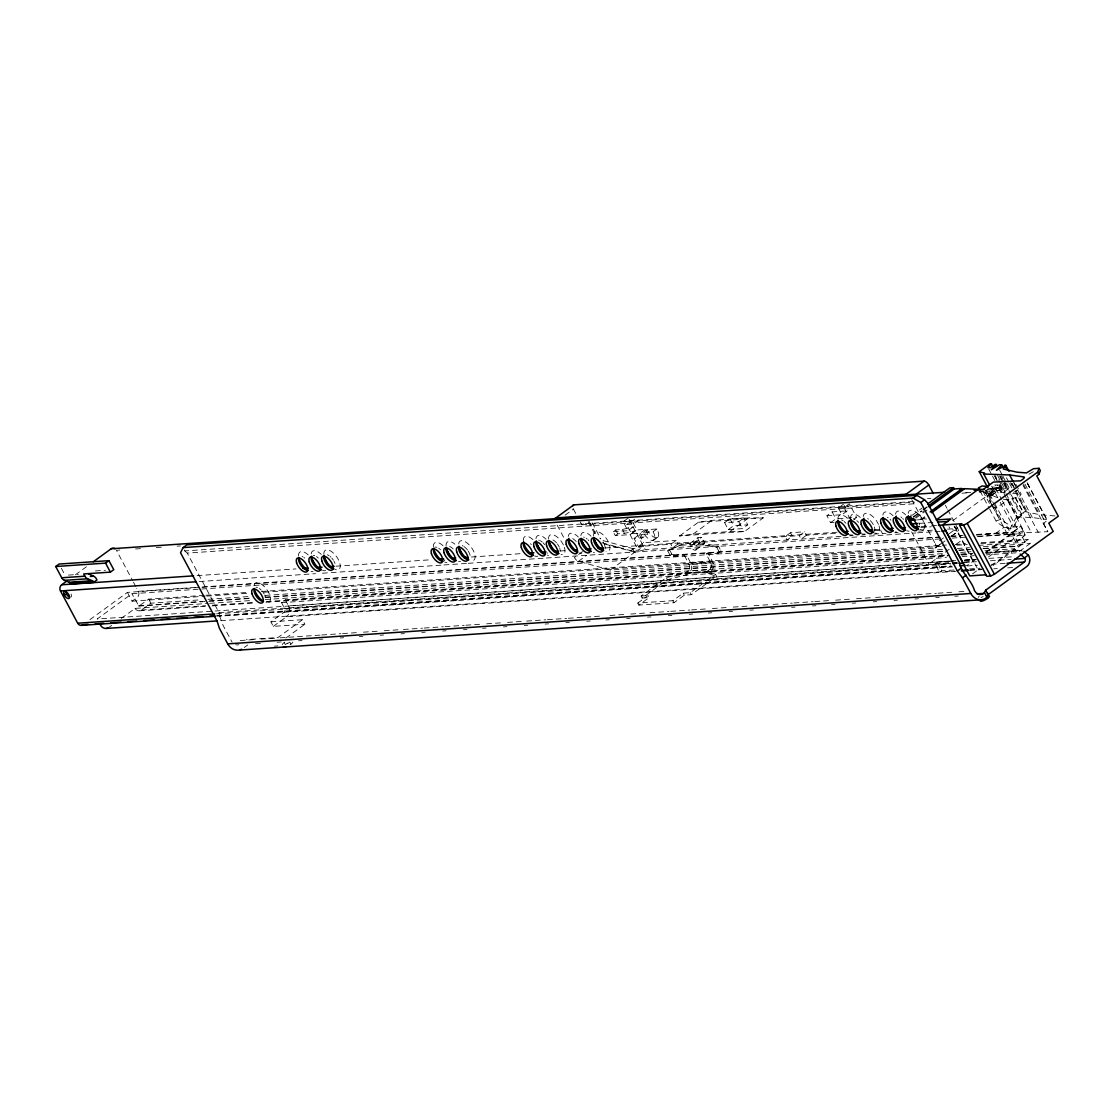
<?xml version="1.0" encoding="UTF-8"?>
<svg xmlns="http://www.w3.org/2000/svg" width="1114" height="1114" viewBox="0 0 1114 1114"><rect width="100%" height="100%" fill="white"/><g stroke="black" fill="none" stroke-linecap="round" stroke-linejoin="round"><path stroke-width="0.75" stroke-dasharray="5 3.75" d="M982.645 491.525A306.253 76.685 -28.1 0 0 991.251 495.549L988.591 489.199M991.92 505.143L987.101 496.134L989.789 495.953L992.602 490.411L996.362 487.667L994.872 484.868M989.789 495.953L993.02 493.599L996.362 487.667M1003.338 499.169A301.295 75.446 -28.1 0 0 1007.613 499.935A6.531 1.629 -28.1 0 0 1012.111 498.738A5.18 1.295 -28.1 0 1 1015.119 497.777L1018.614 497.861L1021.176 494.115L1015.508 483.504M989.65 509.028L996.069 521.06A306.253 76.685 -28.1 0 0 1010.092 529.011L1013.991 526.421A362.259 52.414 -36.6 0 1 1017.792 518.999A7.854 1.142 -36.6 0 1 1018.099 518.553L1024.783 511.577L1039.724 514.724L1054.93 515.949M1003.742 480.245L1008.379 488.921L1004.591 488.573L1001.04 492.137L997.169 484.91M706.179 554.062L717.945 553.268L720.967 550.776L718.558 546.264L700.219 542.838L693.284 543.312A4.623 2.172 54 0 1 696.306 548.91A4.623 2.172 54 0 1 692.811 549.146A4.623 2.172 54 0 1 689.845 543.535L682.924 544.008L667.704 550.831L670.099 555.343L672.633 556.332L684.4 555.538L686.099 554.312L690.736 562.988A7.394 6.252 86.1 0 1 688.828 573.139L686.377 574.921L667.411 579.684L642.179 598.037L641.093 596.018L666.325 577.651L685.291 572.888L687.742 571.106L709.521 569.63A5.013 4.247 86.1 0 0 710.816 562.737L706.179 554.062L707.863 552.836L712.5 561.512A7.394 6.252 86.1 0 1 710.607 571.663L708.156 573.445L707.07 571.412L709.521 569.63M720.967 550.776L717.945 553.268M987.101 496.134L989.664 494.059L993.02 493.599M992.713 506.647L1008.518 536.238L1011.08 534.163L1019.547 533.007L1047.801 531.712L1023.056 485.37M991.39 495.563L1002.099 487.793M75.404 574.796L86.405 566.789M89.9 619.663L127.4 592.383L200.228 587.44M940.132 538.925L131.925 593.734L97.169 619.008L213.373 611.126M127.4 592.383L132.093 601.17L137.175 597.466A4.484 3.802 86.1 0 0 138.331 591.311L136.716 588.262M108.963 627.377L111.706 625.386M121.329 618.395L135.059 608.397L207.9 603.468M204.168 595.363L148.663 599.123L138.958 606.1L131.925 593.734M135.059 608.397A5.542 4.693 86.1 0 0 141.408 610.04L150.836 603.189L201.133 599.778M270.897 621.849L302.507 619.704L304.902 624.216L273.306 626.36L270.897 621.849L284.084 612.254A2.646 2.228 86.1 0 0 284.752 608.634L281.563 602.66L285.337 599.917L944.992 555.19M244.3 647.457L247.684 644.992M273.306 626.36L286.493 616.766L955.589 571.398M302.507 619.704L278.013 637.514L246.403 639.659M285.866 638.071L304.902 624.216M565.16 515.114L573.418 509.112A4.748 2.242 54 0 1 573.111 508.471M580.255 521.937L581.787 524.778L585.741 521.909M629.229 519.416L633.225 526.88L627.948 530.71L623.158 521.756L628.435 517.926M582.58 551.583L574.42 557.515L575.075 558.574A4.748 2.242 54 0 0 578.431 561.317L610.221 570.048L934.98 548.032L943.071 542.142M841 536.391L645.257 549.662L635.314 530.807L630.037 534.636L615.29 535.639L613.201 531.712L615.652 529.93L622.406 529.47L633.225 526.88M645.396 529.373L640.118 533.216L631.568 533.787L626.611 524.499L631.875 520.656L636.846 529.958L645.396 529.373L647.861 533.996L642.583 537.825L634.033 538.41L638.35 546.501L670.795 544.3L676.073 540.471L677.939 543.98L799.281 535.625L804.559 531.796L806.411 535.263L837.561 533.146M634.729 519.235L632.098 521.157L623.158 521.756M578.431 561.317L586.591 555.385M615.29 535.639L617.741 533.857L624.508 533.397L635.314 530.807M631.568 533.787L636.846 529.958M634.033 538.41L639.311 534.567L647.861 533.996M643.279 532.395L647.053 529.651L656.856 528.983A9.246 4.345 54 0 1 656.452 537.742L652.679 540.485A9.246 4.345 54 0 1 643.279 532.395L653.082 531.726L656.856 528.983M630.719 550.65L633.309 548.77L643.474 546.306L638.322 550.135L630.719 550.65L600.683 542.407M638.35 546.501L643.627 542.671L676.073 540.471M610.221 570.048L634.757 552.21L645.257 549.662M654.043 539.956L657.817 537.213M679.554 535.945L698.394 522.243L711.943 520.363L748.747 517.871L763.285 517.843L744.444 531.545L679.554 535.945L693.103 534.066L729.907 531.573L744.444 531.545M677.939 543.98L672.661 547.809L670.795 544.3M693.103 534.066L711.943 520.363M667.704 550.831L682.924 544.008M670.099 555.343L671.798 554.104L674.332 555.106L672.633 556.332M689.845 543.535L697.949 537.644L701.388 537.408A4.623 2.172 54 0 1 704.396 543.005A4.623 2.172 54 0 1 700.915 543.242A4.623 2.172 54 0 1 697.949 537.644M693.284 543.312L701.388 537.408M690.61 546.403L698.715 540.513M724.615 522.647L729.893 518.818L744.041 517.857L747.759 524.805L742.481 528.635L728.319 529.596L724.615 522.647L738.777 521.686L744.041 517.857M695.526 546.069L703.63 540.179M681.225 545.247L698.52 544.064L700.219 542.838M695.832 549.94L703.937 544.05M728.319 529.596L733.597 525.766L747.759 524.805M729.907 531.573L748.747 517.871M637.751 603.078L648.111 595.53L649.197 597.564L638.837 605.097L637.751 603.078L672.87 600.697L683.23 593.149L690.248 592.676L715.494 574.323L716.581 576.356L691.334 594.709L684.316 595.182L673.956 602.716L638.837 605.097M698.52 544.064L716.859 547.503L718.558 546.264M790.439 532.743L785.161 536.586L787.013 540.053L792.291 536.224L790.439 532.743L804.559 531.796M834.052 522.424L830.598 522.661L826.894 515.712L832.158 511.883L847.183 510.866L844.287 505.45M847.183 510.866L841.906 514.696L838.299 507.928L843.563 504.099M838.299 507.928L844.022 507.552L849.3 503.709L856.61 517.411L853.978 519.333M806.411 535.263L801.133 539.092L799.281 535.625M830.598 522.661L835.876 518.832L856.61 517.411M912.338 515.141L922.044 508.068M913.229 516.91L921.557 510.853M922.949 509.836L927.113 506.814M913.466 517.105L921.793 511.048M923.186 510.045L927.349 507.009M915.332 517.258L923.659 511.201M915.889 518.107L928.38 509.028M917.435 519.862L920.568 519.639L924.592 515.949M920.568 519.639L924.704 516.631M920.456 518.957L923.255 518.762L926.013 516.757M985.417 490.912L987.575 489.325A4.484 3.802 86.1 0 1 988.661 488.795M952.637 520.739L996.668 488.712A4.484 3.802 86.1 0 1 1001.918 490.216L979.039 491.775M990.931 493.572L1001.737 485.704A2.66 0.905 56.5 0 1 1001.82 487.848M991.251 495.549L1001.82 487.862L991.892 486.929M1028.974 474.188L1034.683 470.957M934.98 548.032A4.748 2.242 54 0 0 935.342 543.799L938.099 541.794M939.478 540.791L943.6 537.784M949.114 533.773L957.372 527.771L954.963 523.246M951.175 536.238L957.929 531.336L950.145 528.983L948.947 526.755M935.649 547.782L939.645 544.871M940.982 543.897L944.964 541M951.621 536.154L958.277 531.322A4.846 1.142 58.3 0 0 957.956 528.983L957.72 528.482A4.748 2.242 54 0 0 957.372 527.771M931.123 562.459L949.184 549.313M956.146 544.259L963.095 539.204M953.946 569.978L941.831 570.8L939.589 572.443L935.022 563.893L937.278 562.264L949.393 561.442M995.554 533.509L1003.839 527.479M1012.348 532.367L1020.633 526.337M975.641 559.437L968.456 564.673A4.484 3.802 86.1 0 1 966.186 565.299M985.305 552.405L1020.744 526.56L1025.312 535.096L1017.012 541.126L1012.459 532.589L976.254 535.04M986.224 552.293L1011.247 534.093L1017.959 546.403L1027.985 539.496L1030.144 543.548L1017.611 552.739L986.363 554.869M988.522 556.944L1020.48 533.69L1025.047 542.24L993.075 565.494M972.522 573.877L978.078 569.839L954.907 526.435M980.821 543.59L1017.597 541.112L1022.68 537.421A4.484 3.802 86.1 0 0 1023.836 531.253L999.007 484.284M1043.233 523.162L1047.801 531.712M1027.15 483.003L1046.631 519.486A5.278 1.323 -28.1 0 1 1045.238 522.02L1043.191 523.51L1047.397 523.232M991.028 565.745L1014.381 548.77A5.542 4.693 86.1 0 0 1020.73 550.4L986.043 552.753M1008.379 488.921L1003.449 492.374L998.047 482.237M1017.792 489.812L1009.562 494.894M989.455 503.458L983.467 492.221L988.578 494.059L1001.528 485.231L992.95 484.924M992.24 506.717L996.069 508.095L1009.019 499.267A306.253 76.685 -28.1 0 1 1004.299 498.849M1010.092 529.011A368.01 53.249 -36.6 0 1 1012.166 524.722A368.678 53.347 -36.6 0 1 1016.748 516.896L1024.783 511.577M996.069 521.06L1000.915 519.194A301.295 75.446 -28.1 0 0 1013.991 526.421M908.189 513.429A11.753 5.528 54 0 1 919.523 515.295A11.753 5.528 54 0 1 922.657 530.069L920.707 530.194M989.664 488.67L998.353 488.071M987.993 489.297L996.668 488.712M119.894 550.038L116.427 550.274L132.65 580.673M135.49 548.979L140.698 548.617M156.308 547.559L161.502 547.211M177.112 546.152L180.579 545.916M965.727 492.667L970.712 492.332M961.967 493.21L970.559 492.625M979.164 492.04L984.33 491.692M927.461 498.599L930.914 498.376M184.283 549.968L184.799 550.929L914.65 501.425M581.787 524.778L914.622 502.205M184.799 550.929L187.249 553.087L917.114 503.584M626.611 524.499L633.629 524.026L638.907 520.182L637.375 517.314M698.394 522.243L763.285 517.843M826.894 515.712L841.906 514.696M613.201 531.712L627.948 530.71M95.428 570.925L105.426 570.243M68.427 575.089L78.356 574.42M919.384 523.371L932.919 522.452M197.067 575.618L296.032 568.906M335.968 566.191L431.466 559.715M471.403 557.014L520.015 553.714M559.952 551.012L566.901 550.539M605.097 547.949L837.756 532.172M874.212 529.693L881.16 529.22M921.097 526.518L929.772 525.919M931.513 525.808L936.721 525.46M873.891 530.682L880.812 530.222M920.805 527.507L931.137 526.797M849.592 535.806L853.129 535.556M861.707 534.985L865.258 534.734M873.808 534.163L886.048 533.327M894.709 532.743L898.176 532.506M918.66 531.127L932.822 530.153M947.527 529.164L957.72 528.482L951.467 526.588M199.295 581.55L315.554 573.668M322.489 573.195L442.216 565.077M443.957 564.951L466.515 563.433M468.242 563.308L544.593 558.128M546.333 558.017L915.917 532.952M917.658 532.826L940.216 531.308M1003.951 527.702L1020.744 526.56M138.331 591.311L195.632 587.426M202.581 586.953L938.754 537.018M950.91 536.196L963.067 535.374M976.95 534.428L1023.836 531.253M201.968 587.329L942.36 537.115M951.036 536.53L961.438 535.82M976.867 534.776L1012.904 532.339L1017.597 541.112M951.997 538.118L965.866 537.171M978.287 536.335L1011.247 534.093M977.215 536.628L1020.48 533.69M1008.518 536.238L1025.312 535.096M205.895 595.252L249.258 592.314M261.4 591.478L946.468 545.024M955.144 544.44L965.546 543.729M981.156 542.671L1027.985 539.496M690.736 562.988L712.5 561.512M132.093 601.17L205.018 596.227M206.758 596.101L248.422 593.275M264.046 592.216L944.672 546.055M956.829 545.233L967.244 544.523M684.4 555.538L689.037 564.227L710.816 562.737M978.315 545.4L1025.047 542.24M208.067 599.304L251.43 596.366M265.299 595.419L946.9 549.202M957.302 548.492L969.445 547.67M983.328 546.737L1030.144 543.548M138.387 605.821L202.497 601.365M209.432 600.892L251.054 598.065M264.923 597.132L944.797 551.026M958.667 550.079L970.809 549.258M982.952 548.436L1017.639 546.083M138.958 606.1L250.246 598.455M265.564 597.508L943.99 551.402M959.307 550.455L970.002 549.634M983.885 548.701L1018.572 546.347M209.627 603.342L252.989 600.404M265.132 599.583L945.006 553.477M960.616 552.419L971.018 551.708M984.887 550.776L1014.381 548.77M960.616 554.118L972.773 553.296M986.656 552.363L1021.385 550.01L1022.165 551.472M141.408 610.04L205.589 605.682M212.523 605.222L254.145 602.396M266.288 601.574L949.629 555.232M961.772 554.41L972.174 553.7M688.828 573.139L710.607 571.663M139.403 610.82L205.31 606.35M212.259 605.877L255.607 602.939M266.023 602.242L947.624 556.011M961.493 555.064L971.895 554.368M985.779 553.421L1018.725 551.193M281.563 602.66L946.44 557.571M962.064 556.513L974.207 555.691M285.337 599.917L288.526 605.891L949.031 561.094M950.771 560.983L955.965 560.634M964.64 560.05L975.042 559.339M988.912 558.393L1014.91 556.638M215.072 611.015L955.673 560.788M964.348 560.203L976.491 559.381M964.961 560.384L975.349 559.674M935.022 563.893L950.534 562.849L219.04 612.603L187.249 553.087M952.261 562.723L957.427 562.375M964.334 561.916L972.954 561.331L953.904 525.655M284.752 608.634L950.465 563.489M952.205 563.378L957.399 563.016M964.334 562.542L976.477 561.721M990.346 560.788L1011.15 559.367M216.52 613.8L950.493 564.032M952.233 563.907L957.441 563.559M216.645 615.652L951.091 565.842M216.701 616.181L951.147 566.372M219.04 612.603L219.611 616.126L951.203 566.511M284.084 612.254L953.264 566.873M967.133 565.94L977.535 565.23M991.404 564.297L1005.274 563.35M969.528 568.92L979.916 568.224M220.669 620.679L954.308 570.925M969.918 569.867L983.787 568.92M969.472 570.452L981.615 569.63M993.772 568.808L997.239 568.572M1007.655 567.862L1014.589 567.388M641.093 596.018L648.111 595.53M642.179 598.037L649.197 597.564M240.178 640.536L254.062 639.589M261.01 639.116L278.375 637.946M280.115 637.821L320.038 635.119M321.779 634.994L340.87 633.699M342.611 633.587L356.494 632.641M363.442 632.167L377.34 631.234M384.274 630.761L401.639 629.577M403.379 629.466L422.471 628.171M424.211 628.045L443.302 626.75M445.043 626.639L464.134 625.344M465.875 625.219L479.758 624.286M486.707 623.812L500.604 622.865M507.538 622.392L524.903 621.222M526.644 621.097L545.735 619.802M547.475 619.69L566.566 618.395M568.307 618.284L603.036 615.917M609.971 615.457L623.868 614.51M630.803 614.037L648.167 612.867M649.908 612.742L668.999 611.447M670.739 611.335L689.831 610.04M691.571 609.915L705.468 608.982M712.403 608.509L726.3 607.562M733.235 607.088L747.132 606.155M754.081 605.682L771.431 604.498M773.172 604.387L792.263 603.092M794.004 602.966L813.109 601.671M814.835 601.56L828.732 600.613M835.667 600.14L849.564 599.207M856.513 598.733L873.863 597.55M875.604 597.438L894.695 596.143M896.436 596.018L915.541 594.723M917.268 594.611L936.373 593.316M938.099 593.205L951.997 592.258M958.945 591.785L965.88 591.311M255.468 643.725L260.467 643.377M277.094 642.249L281.201 641.956M298.566 640.787L302.033 640.55M319.398 639.366L322.865 639.13M340.23 637.96L343.711 637.723M359.335 636.665L362.802 636.428M380.166 635.245L383.634 635.008M400.998 633.838L404.466 633.601M421.83 632.418L425.297 632.181M442.662 631.011L446.143 630.775M463.494 629.591L466.975 629.354M482.599 628.296L486.066 628.059M503.431 626.89L506.898 626.653M524.262 625.469L527.73 625.233M545.094 624.063L548.575 623.826M565.926 622.642L569.407 622.42M586.758 621.236L590.239 620.999M605.863 619.941L609.33 619.704M626.695 618.535L630.162 618.298M647.526 617.114L651.008 616.878M668.358 615.708L671.839 615.471M689.19 614.287L692.671 614.051M708.295 612.992L711.762 612.756M729.127 611.586L732.594 611.349M749.959 610.166L753.44 609.929M770.791 608.759L774.272 608.523M791.622 607.339L795.104 607.102M812.468 605.932L815.935 605.696M831.559 604.637L835.027 604.401M852.391 603.217L855.858 602.98M873.223 601.811L876.704 601.574M894.055 600.39L897.536 600.154M914.9 598.984L918.368 598.747M935.732 597.564L939.199 597.341M954.823 596.269L958.291 596.046M274.42 646.162L277.887 645.925M1016.748 516.896L1032.33 517.537L1046.631 519.486M603.106 540.61L633.309 548.77M604.582 543.966L634.757 552.21M923.255 518.762L926.514 519.054M991.335 501.258L985.737 490.787L1005.984 492.694M1012.737 493.321L1021.176 494.115M919.802 529.331L922.657 530.069M707.07 571.412L715.494 574.323M708.156 573.445L716.581 576.356M992.602 490.411L992.463 490.257A4.484 3.802 86.1 0 0 989.845 488.698M1027.428 483.1L1047.035 519.653M1024.95 484.033L1045.238 522.02M1023.501 484.325L1039.724 514.724M1013.921 482.571L1015.467 485.467M1013.67 482.571L1016.915 488.656M1017.723 490.174L1032.33 517.537M1011.902 482.975L1015.091 488.962M1015.898 490.466L1038.262 532.353M1011.804 483.755L1014.896 489.533M1010.537 482.654L1012.166 485.69M1015.397 491.747L1025.98 511.563L1018.614 497.861M1006.457 477.753L1008.769 482.084M1009.549 483.532L1011.86 487.876M1015.606 497.777L1023.766 513.053M1015.244 497.763L1023.557 513.345M999.704 470.247L1002.015 474.578M1002.795 476.026L1005.886 481.819M1006.652 483.267L1009.744 489.046M1001.43 475.901L1002.962 478.797M1004.814 482.835L1010.412 493.307M1011.206 494.811L1031.174 532.214M1000.358 476.165L1003.449 481.958M1004.215 483.392L1008.086 490.633M1012.111 498.738L1021.148 515.643M999.523 476.082L1002.614 481.875M1003.38 483.323L1007.251 490.55M997.643 475.539L1000.734 481.332M1001.5 482.78L1004.591 488.573M998.631 479.869L1005.274 492.249M1006.012 493.655L1018.502 517.021M995.206 475.678L996.751 478.574M999.843 484.367L1004.48 493.042M1008.17 499.949L1018.099 518.553M994.955 476.458L997.267 480.788M1007.613 499.935L1017.792 518.999M994.37 475.594L998.228 482.835M988.675 468.994L991.766 474.773M992.532 476.221L996.403 483.462M995.86 488.656L1001.583 499.364M1002.391 500.896L1019.547 533.007M991.585 486.177L997.824 497.847M1000.219 502.33L1012.166 524.722M989.664 494.059L993.632 501.481M994.426 502.971L1011.08 534.163M988.578 494.059L993.827 503.876M994.565 505.283L996.069 508.095M994.524 507.232L1000.915 519.194M985.18 492.012L990.806 502.539M991.613 504.043L999.634 519.082M980.014 490.982L988.842 507.524M945.326 505.185L946.928 508.207M947.736 509.711L954.155 521.742M911.712 499.545L935.342 543.799M937.278 562.264L941.831 570.8M911.656 531.851L928.867 564.088M880.617 530.111L882.469 533.578M844.022 507.552L851.347 521.255M832.158 511.883L835.876 518.832M738.777 521.686L742.481 528.635M729.893 518.818L733.597 525.766M716.859 547.503L719.268 552.001M685.291 572.888L686.377 574.921M669.389 549.592L671.798 554.104M690.248 592.676L691.334 594.709M683.23 593.149L684.316 595.182M666.325 577.651L667.411 579.684M640.118 533.216L642.583 537.825M639.311 534.567L643.627 542.671M672.87 600.697L673.956 602.716M633.1 526.88L635.189 530.807M630.037 534.636L638.322 550.135M622.406 529.47L624.508 533.397M632.696 548.742L634.534 552.196M615.652 529.93L617.741 533.857M592.161 522.745L600.683 538.716M589.181 521.505L597.285 536.669M588.15 521.617L595.906 536.14M573.418 509.112L575.701 513.387M557.097 525.07L564.185 538.341M290.907 644.171L289.821 642.137A5.278 1.323 -28.1 0 1 284.933 644.686M284.209 642.513L285.295 644.546A5.278 1.323 -28.1 0 1 290.183 641.998M219.611 616.126L223.148 625.497L231.503 641.121A7.923 6.698 86.1 0 0 232.13 642.124M148.663 599.123L150.836 603.189M133.471 582.19L135.894 586.744M61.354 568.265L65.113 575.311M1027.359 483.239L1029.587 487.57L1027.331 483.072M460.528 561.4A11.753 5.528 54 0 1 458.578 561.54M446.046 546.013A11.753 5.528 54 0 1 454.888 544.161M867.625 518.581A8.313 3.913 54 0 1 868.53 519.124M870.34 520.628A8.313 3.913 54 0 1 873.961 525.864M874.379 526.964A8.313 3.913 54 0 1 874.379 531.239M292.801 642.026A5.278 1.323 -28.1 0 1 290.281 644.602M458.69 543.911A11.753 5.528 54 0 1 471.194 547.197A11.753 5.528 54 0 1 471.208 560.676M852.433 534.831A11.753 5.528 54 0 1 849.328 534.664M837.951 519.43A11.753 5.528 54 0 1 846.793 517.592M323.854 554.299A11.753 5.528 54 0 1 330.538 550.943A11.753 5.528 54 0 1 339.937 563.545A11.753 5.528 54 0 1 335.217 569.519M853.296 518.846A8.313 3.913 54 0 1 854.981 519.444M856.805 520.67A8.313 3.913 54 0 1 858.574 522.41M865.077 533.968A11.753 5.528 54 0 1 861.971 533.801M850.595 518.567A11.753 5.528 54 0 1 860.704 517.885M841.474 519.918A8.313 3.913 54 0 1 843.242 520.851M844.161 521.533A8.313 3.913 54 0 1 845.93 523.274M254.006 585.825A11.753 5.528 54 0 1 261.553 584.251A11.753 5.528 54 0 1 270.215 596.798A11.753 5.528 54 0 1 265.383 602.298M325.678 570.549A11.753 5.528 54 0 1 322.573 570.382M311.196 553.909A11.753 5.528 54 0 1 321.319 554.466M909.108 531.113A11.753 5.528 54 0 1 906.907 530.751M895.545 514.278A11.753 5.528 54 0 1 905.654 514.835M313.034 571.412A11.753 5.528 54 0 1 311.085 571.538M298.566 556.011A11.753 5.528 54 0 1 308.675 555.329M238.842 644.714A7.923 6.698 86.1 0 1 235.708 644.7M887.287 517.258A8.313 3.913 54 0 1 888.192 517.801M890.016 519.305A8.313 3.913 54 0 1 890.88 520.224M896.464 531.977A11.753 5.528 54 0 1 895.419 531.907M882.901 515.141A11.753 5.528 54 0 1 893.01 515.698M910.89 514.947A8.313 3.913 54 0 1 911.712 515.155M913.48 516.074A8.313 3.913 54 0 1 914.385 516.771M918.911 522.814A8.313 3.913 54 0 1 919.607 524.959M900.836 516.938A8.313 3.913 54 0 1 901.755 517.62M902.646 518.442A8.313 3.913 54 0 1 903.524 519.375M446.979 562.459A11.753 5.528 54 0 1 444.778 562.097M433.416 546.863A11.753 5.528 54 0 1 443.525 546.18M548.464 555.44A11.753 5.528 54 0 1 547.322 555.134M535.945 538.675A11.753 5.528 54 0 1 546.069 539.232M537.784 556.164A11.753 5.528 54 0 1 534.678 555.997M523.315 540.763A11.753 5.528 54 0 1 533.425 540.081M689.037 564.227A5.013 4.247 86.1 0 1 687.742 571.106M564.394 547.308A11.753 5.528 54 0 1 561.108 554.591M548.589 539.051A11.753 5.528 54 0 1 554.243 535.18A11.753 5.528 54 0 1 563.809 545.763M282.315 644.658A5.278 1.323 -28.1 0 1 284.836 642.082M434.725 547.239A8.313 3.913 54 0 1 436.925 547.35M438.707 548.283A8.313 3.913 54 0 1 440.517 549.787M444.834 559.771A8.313 3.913 54 0 1 444.138 560.857M552.976 539.928A8.313 3.913 54 0 1 556.568 542.894M557.39 543.911A8.313 3.913 54 0 1 559.312 547.211M559.729 548.297A8.313 3.913 54 0 1 560.161 551.193M449.569 546.501A8.313 3.913 54 0 1 453.161 548.923M538.661 540.179A8.313 3.913 54 0 1 539.468 540.401M540.332 540.777A8.313 3.913 54 0 1 542.156 542.017M543.061 542.824A8.313 3.913 54 0 1 544.746 544.76M547.378 552.822A8.313 3.913 54 0 1 547.099 553.435M462.213 545.637A8.313 3.913 54 0 1 463.076 546.027M463.981 546.57A8.313 3.913 54 0 1 467.49 550.01M468.228 551.082A8.313 3.913 54 0 1 470.122 555.44M302.075 556.499A8.313 3.913 54 0 1 302.952 556.875M303.857 557.418A8.313 3.913 54 0 1 304.763 558.114M879.043 525.961A11.753 5.528 54 0 1 874.601 532.938M863.239 516.478A11.753 5.528 54 0 1 869.505 514.139A11.753 5.528 54 0 1 878.459 524.416M313.173 555.385A8.313 3.913 54 0 1 314.719 555.635M316.501 556.568A8.313 3.913 54 0 1 318.312 558.072M327.363 554.786A8.313 3.913 54 0 1 329.131 555.705M330.05 556.401A8.313 3.913 54 0 1 330.955 557.209M331.819 558.142A8.313 3.913 54 0 1 333.378 560.231M334.033 561.331A8.313 3.913 54 0 1 334.98 563.545M255.983 587.301A8.313 3.913 54 0 1 257.529 587.551M259.297 588.484A8.313 3.913 54 0 1 261.122 589.988M261.999 590.907A8.313 3.913 54 0 1 264.199 594.096M264.728 595.224A8.313 3.913 54 0 1 265.438 597.355M594.458 552.447A11.753 5.528 54 0 1 593.414 552.391M580.895 535.625A11.753 5.528 54 0 1 591.019 536.182M593.539 536.001A11.753 5.528 54 0 1 599.819 532.422A11.753 5.528 54 0 1 609.344 544.259A11.753 5.528 54 0 1 606.058 551.541M288.526 605.891A7.923 6.698 86.1 0 1 286.493 616.766M581.828 553.31A11.753 5.528 54 0 1 579.628 552.948M568.251 536.475A11.753 5.528 54 0 1 578.375 537.032M983.091 596.575A5.278 1.323 -28.1 0 1 980.947 597.48M978.329 597.452A5.278 1.323 -28.1 0 1 979.192 596.157M599.75 538.104A8.313 3.913 54 0 1 600.655 538.925M603.078 541.933A8.313 3.913 54 0 1 603.718 543.047M604.261 544.161A8.313 3.913 54 0 1 604.972 548.91M583.611 537.143A8.313 3.913 54 0 1 584.418 537.352M586.187 538.271A8.313 3.913 54 0 1 587.106 538.967M588.011 539.775A8.313 3.913 54 0 1 588.874 540.708M530.417 543.688A8.313 3.913 54 0 1 531.281 544.607M572.652 538.591A8.313 3.913 54 0 1 576.23 541.571M996.988 497.415A301.295 75.446 -28.1 0 1 985.737 490.787M71.031 594.027A4.219 1.991 54 0 1 71.045 596.993M653.082 531.726A9.246 4.345 54 0 1 652.679 540.485M656.452 537.742A9.246 4.345 54 0 1 647.053 529.651"/><path stroke-width="1.5" d="M1039.097 468.326L1040.309 470.581L1038.861 474.411L1036.786 475.929L1058.3 516.228L1048.803 523.134L1053.245 531.462L994.398 574.267L990.666 576.008L986.809 576.258L959.641 525.39L963.513 525.126L967.231 523.385L1037.663 472.155L1039.097 468.326L1033.486 468.702L1026.398 472.935L1017.012 472.169L1003.254 469.008L1005.789 465.318L1009.033 471.375M976.881 593.846L983.829 593.386L985.695 590.169L1024.337 562.055A2.646 2.228 86.1 0 0 1025.019 558.434L1020.215 554.09M983.829 593.386A7.923 6.698 86.1 0 1 974.569 590.726C971.589 580.171 961.396 572.972 959.293 562.403L927.516 502.874L924.536 499.768L916.85 495.34L186.874 544.857L183.114 547.587L180.51 552.697L217.091 621.194L219.388 628.24L227.729 643.864L970.795 593.47A13.201 11.168 86.1 0 0 986.238 597.884L988.104 594.667L1026.746 566.566A7.923 6.698 86.1 0 0 1028.779 555.691L1023.989 551.346M987.505 487.264L989.524 484.785L983.773 474.021L984.581 473.046A306.253 76.685 -28.1 0 1 979.248 471.709L990.054 463.842L991.46 463.967L993.006 466.863M991.46 463.967L987.895 467.546L990.318 467.769L995.248 464.329L996.612 464.454L991.279 469.816L999.495 464.719L1001.764 464.942L1003.31 467.838M1001.764 464.942L996.431 470.303L1005.789 465.318M93.576 582.413L70.391 583.987L69.347 582.371L64.459 580.352A6.071 5.138 86.1 0 1 61.716 577.776L55.7 566.511L59.084 564.046L108.949 560.662L113.767 569.672L110.383 572.136L83.689 573.947L84.901 576.203A6.071 5.138 86.1 0 0 87.63 578.779L92.518 580.798L93.576 582.413L96.96 579.948L96.361 578.82A6.071 5.138 86.1 0 0 93.618 576.244L88.285 573.738M88.159 624.369L82.951 624.717A4.484 3.802 86.1 0 1 77.701 623.213L60.49 590.963A4.484 3.802 86.1 0 1 61.632 584.794L67.146 580.798M93.284 561.776L111.177 548.77L944.588 492.249M55.7 566.511L105.565 563.127L108.949 560.662M64.389 595.141L66.269 593.762M554.967 518.414A4.748 2.242 54 0 1 555.886 517.899L573.78 504.879L924.105 481.123A4.748 2.242 54 0 1 928.798 485.008L933.351 493.558M555.886 517.899L906.211 494.143L924.105 481.123M916.404 494.017L928.798 485.008M183.114 547.587L913.09 498.083L916.85 495.34M913.09 498.083L920.777 502.498L924.536 499.768M908.161 518.163L910.946 516.144M927.6 504.029L949.81 487.876L953.487 487.626L954.211 488.976L961.702 488.461L960.003 489.7L964.599 488.684L983.161 489.492L993.368 482.07L1020.633 480.83L1022.513 479.466A5.278 1.323 -28.1 0 0 1023.905 476.931L1009.604 474.968L983.773 474.021M928.491 505.798L953.487 487.626M908.007 519.096L910.444 518.929L911.168 520.28L913.953 518.261M929.215 507.149L954.211 488.976M930.106 511.939L961.8 488.879M932.975 510.616L941.233 504.614M945.368 501.606L955.018 494.588M931.527 512.746L964.599 488.684M977.646 489.868L936.303 519.946L950.91 518.957L942.569 525.014L969.737 575.896L985.89 574.796M959.641 525.39L961.953 523.705L938.461 525.335M970.795 593.47L962.454 577.846L957.358 571.009L961.117 568.279M962.454 577.846L966.214 575.103M1024.657 557.752L1028.417 555.023M918.382 528.969L917.003 529.066A8.313 3.913 54 0 1 910.528 523.956A8.313 3.913 54 0 1 908.272 516.436M974.096 490.244L984.525 489.533M61.716 577.776L84.901 576.203M911.168 520.28L915.861 519.96M90.318 576.467L93.618 576.244M64.459 580.352L87.63 578.779M910.932 523.942L917.699 523.483M937.988 522.104L948.139 521.422M69.193 582.302L92.378 580.728M69.792 582.859L92.977 581.285M61.632 584.794L193.599 575.854M302.98 568.432L308.188 568.084M316.877 567.486L322.085 567.137M330.761 566.553L334.228 566.316M440.141 559.131L443.623 558.894M452.298 558.309L455.779 558.072M464.454 557.487L467.922 557.251M528.69 553.129L533.898 552.767M542.588 552.182L546.055 551.945M554.744 551.36L558.211 551.124M573.835 550.065L577.317 549.829M585.992 549.244L591.2 548.882M598.148 548.422L603.356 548.06M844.704 531.698L848.172 531.462M856.847 530.877L860.328 530.64M869.004 530.041L872.485 529.818M889.835 528.635L893.317 528.398M901.992 527.813L905.473 527.576M914.148 526.992L919.356 526.63M60.49 590.963L195.827 581.787M941.957 531.183L945.981 530.905L963.206 563.169A4.484 3.802 86.1 0 0 964 564.241M1014.617 559.144L1025.019 558.434M77.701 623.213L214.779 613.925M959.168 563.433L963.206 563.169M95.108 623.896L103.783 623.311M110.732 622.837L121.148 622.127M128.096 621.654L136.771 621.069M143.72 620.595L154.136 619.885M161.084 619.426L169.774 618.827M176.708 618.367L187.124 617.657M194.073 617.184L202.762 616.599M209.697 616.126L214.905 615.777M81.28 625.358L214.974 616.293M959.836 565.773L965.044 565.425M1007 563.238L1024.337 562.055M106.206 628.435L217.202 620.902M962.969 570.326L968.177 569.978M961.34 570.967L968.038 570.507M981.309 599.778L238.229 650.158A13.201 11.168 86.1 0 1 227.729 643.864M986.934 486.456L981.977 485.996L978.398 487.974A306.253 76.685 -28.1 0 0 980.376 489.826M1037.663 472.155L1038.861 474.411M1004.647 465.206L1006.972 469.551M1009.604 474.968L1012.849 481.053M979.248 471.709L987.812 487.737M967.231 523.385L994.398 574.267M963.513 525.126L990.666 576.008M985.695 590.169L988.104 594.667M986.433 596.06L987.645 598.315M984.609 592.815L987.018 597.313M920.777 502.498L957.358 571.009M105.565 563.127L110.383 572.136M848.144 533.731A8.313 3.913 54 0 1 840.68 529.247A8.313 3.913 54 0 1 838.327 520.572M321.347 569.839A11.753 5.528 54 0 1 311.405 556.527M323.701 557.209A11.753 5.528 54 0 1 327.419 564.882M848.088 534.121A11.753 5.528 54 0 1 838.16 520.809M850.455 521.477A11.753 5.528 54 0 1 854.159 529.164M307.422 569.936A11.753 5.528 54 0 1 298.761 557.39M313.02 561.136A11.753 5.528 54 0 1 314.371 564.269M872.791 532.158A8.313 3.913 54 0 1 865.216 526.462A8.313 3.913 54 0 1 864.018 518.386M987.672 593.052A5.278 1.323 -28.1 0 1 987.519 593.358M905.682 530.208A11.753 5.528 54 0 1 895.753 516.896M909.08 519.096A11.753 5.528 54 0 1 911.349 523.775M263.558 601.504A8.313 3.913 54 0 1 256.735 596.881A8.313 3.913 54 0 1 254.103 588.833M262.876 600.989A11.753 5.528 54 0 1 254.215 588.443M905.097 529.958A8.313 3.913 54 0 1 897.522 524.262A8.313 3.913 54 0 1 896.324 516.2M893.038 531.072A11.753 5.528 54 0 1 883.11 517.759M896.45 519.946A11.753 5.528 54 0 1 898.706 524.638M893.094 530.682A8.313 3.913 54 0 1 885.63 526.198A8.313 3.913 54 0 1 883.277 517.523M988.605 595.767A5.278 1.323 -28.1 0 1 988.202 597.884A5.278 1.323 -28.1 0 1 982.116 601.059A5.278 1.323 -28.1 0 1 980.626 599.917M533.453 555.454A11.753 5.528 54 0 1 523.51 542.142M536.851 544.328A11.753 5.528 54 0 1 539.12 549.021M558.782 553.352A8.313 3.913 54 0 1 551.708 549.383A8.313 3.913 54 0 1 548.687 540.819M442.954 561.303A8.313 3.913 54 0 1 436.131 556.68A8.313 3.913 54 0 1 433.499 548.631M558.741 553.742A11.753 5.528 54 0 1 548.798 540.429M456.197 560.69A11.753 5.528 54 0 1 446.254 547.392M459.595 549.578A11.753 5.528 54 0 1 461.266 552.711M461.864 554.257A11.753 5.528 54 0 1 462.254 555.733M442.272 560.788A11.753 5.528 54 0 1 433.611 548.241M445.906 548.91A11.753 5.528 54 0 1 449.221 555.12M545.498 554.354A8.313 3.913 54 0 1 538.285 549.202A8.313 3.913 54 0 1 536.321 541.056M544.816 553.839A11.753 5.528 54 0 1 536.154 541.293M548.45 541.961A11.753 5.528 54 0 1 551.75 548.158M532.854 555.204A8.313 3.913 54 0 1 525.655 550.051A8.313 3.913 54 0 1 523.677 541.905M603.092 550.441A8.313 3.913 54 0 1 596.269 545.818A8.313 3.913 54 0 1 593.637 537.77M603.691 550.692A11.753 5.528 54 0 1 593.748 537.38M456.253 560.314A8.313 3.913 54 0 1 449.179 556.346A8.313 3.913 54 0 1 446.143 547.768M468.242 559.59A8.313 3.913 54 0 1 461.029 554.438A8.313 3.913 54 0 1 459.065 546.292M333.392 568.739A8.313 3.913 54 0 1 326.193 563.587A8.313 3.913 54 0 1 324.216 555.44M333.991 568.976A11.753 5.528 54 0 1 324.049 555.677M860.788 532.882A8.313 3.913 54 0 1 853.31 528.384A8.313 3.913 54 0 1 850.971 519.723M860.732 533.258A11.753 5.528 54 0 1 850.804 519.946M864.144 522.146A11.753 5.528 54 0 1 866.4 526.825M321.403 569.463A8.313 3.913 54 0 1 313.925 564.965A8.313 3.913 54 0 1 311.572 556.29M308.118 570.452A8.313 3.913 54 0 1 301.281 565.828A8.313 3.913 54 0 1 298.649 557.78M241.627 649.211A13.201 11.168 86.1 0 1 239.956 649.852M918.326 529.359A11.753 5.528 54 0 1 908.397 516.047M591.047 551.555A11.753 5.528 54 0 1 581.104 538.243M594.444 540.429A11.753 5.528 54 0 1 596.115 543.562M596.7 545.108A11.753 5.528 54 0 1 597.104 546.598M577.122 551.639A11.753 5.528 54 0 1 568.46 539.092M580.756 539.775A11.753 5.528 54 0 1 584.07 545.971M873.376 532.408A11.753 5.528 54 0 1 863.447 519.096M468.841 559.841A11.753 5.528 54 0 1 458.898 546.528M591.088 551.165A8.313 3.913 54 0 1 584.014 547.197A8.313 3.913 54 0 1 580.993 538.633M577.804 552.154A8.313 3.913 54 0 1 570.243 546.459A8.313 3.913 54 0 1 569.045 538.396M286.02 646.705A5.278 1.323 -28.1 0 1 283.402 646.691M108.1 627.906A7.394 6.252 86.1 0 1 100.316 624.912M69.653 597.09A4.219 1.991 54 0 1 66.603 594.333M65.642 592.119A4.219 1.991 54 0 1 65.642 590.782M945.981 530.905A4.484 3.802 86.1 0 1 945.508 529.61M111.177 548.77A4.484 3.802 86.1 0 1 115.146 548.784M906.211 494.143A4.748 2.242 54 0 1 908.634 495.201M572.624 506.188A4.748 2.242 54 0 1 573.78 504.879M861.247 524.429A8.313 3.913 54 0 0 871.176 533.662A8.313 3.913 54 0 0 867.792 521.993A8.313 3.913 54 0 0 861.247 524.429M906.197 521.38A8.313 3.913 54 0 0 916.126 530.612A8.313 3.913 54 0 0 912.742 518.943A8.313 3.913 54 0 0 906.197 521.38M893.553 522.243A8.313 3.913 54 0 0 903.482 531.475A8.313 3.913 54 0 0 900.098 519.806A8.313 3.913 54 0 0 893.553 522.243M880.909 523.093A8.313 3.913 54 0 0 890.838 532.325A8.313 3.913 54 0 0 887.454 520.656A8.313 3.913 54 0 0 880.909 523.093M431.424 553.574A8.313 3.913 54 0 0 441.339 562.807A8.313 3.913 54 0 0 437.955 551.138A8.313 3.913 54 0 0 431.424 553.574M546.598 545.763A8.313 3.913 54 0 0 556.527 554.995A8.313 3.913 54 0 0 553.143 543.326A8.313 3.913 54 0 0 546.598 545.763M533.954 546.626A8.313 3.913 54 0 0 543.883 555.858A8.313 3.913 54 0 0 540.499 544.189A8.313 3.913 54 0 0 533.954 546.626M521.31 547.489A8.313 3.913 54 0 0 531.239 556.721A8.313 3.913 54 0 0 527.855 545.052A8.313 3.913 54 0 0 521.31 547.489M444.054 552.725A8.313 3.913 54 0 0 453.983 561.957A8.313 3.913 54 0 0 450.599 550.288A8.313 3.913 54 0 0 444.054 552.725M456.698 551.862A8.313 3.913 54 0 0 466.627 561.094A8.313 3.913 54 0 0 463.243 549.425A8.313 3.913 54 0 0 456.698 551.862M296.575 562.723A8.313 3.913 54 0 0 306.503 571.955A8.313 3.913 54 0 0 303.105 560.286A8.313 3.913 54 0 0 296.575 562.723M252.015 593.776A8.313 3.913 54 0 0 261.943 603.008A8.313 3.913 54 0 0 258.559 591.339A8.313 3.913 54 0 0 252.015 593.776M309.219 561.874A8.313 3.913 54 0 0 319.133 571.106A8.313 3.913 54 0 0 315.749 559.423A8.313 3.913 54 0 0 309.219 561.874M321.849 561.01A8.313 3.913 54 0 0 331.777 570.243A8.313 3.913 54 0 0 328.393 558.574A8.313 3.913 54 0 0 321.849 561.01M835.96 526.142A8.313 3.913 54 0 0 845.888 535.374A8.313 3.913 54 0 0 842.504 523.705A8.313 3.913 54 0 0 835.96 526.142M591.548 542.727A8.313 3.913 54 0 0 601.476 551.959A8.313 3.913 54 0 0 598.093 540.276A8.313 3.913 54 0 0 591.548 542.727M848.603 525.293A8.313 3.913 54 0 0 858.532 534.525A8.313 3.913 54 0 0 855.148 522.856A8.313 3.913 54 0 0 848.603 525.293M578.904 543.576A8.313 3.913 54 0 0 588.833 552.809A8.313 3.913 54 0 0 585.449 541.139A8.313 3.913 54 0 0 578.904 543.576M566.26 544.44A8.313 3.913 54 0 0 576.189 553.672A8.313 3.913 54 0 0 572.805 542.003A8.313 3.913 54 0 0 566.26 544.44M63.846 593.832A4.219 1.991 54 0 0 68.887 598.524A4.219 1.991 54 0 0 67.174 592.592A4.219 1.991 54 0 0 63.846 593.832"/></g></svg>
